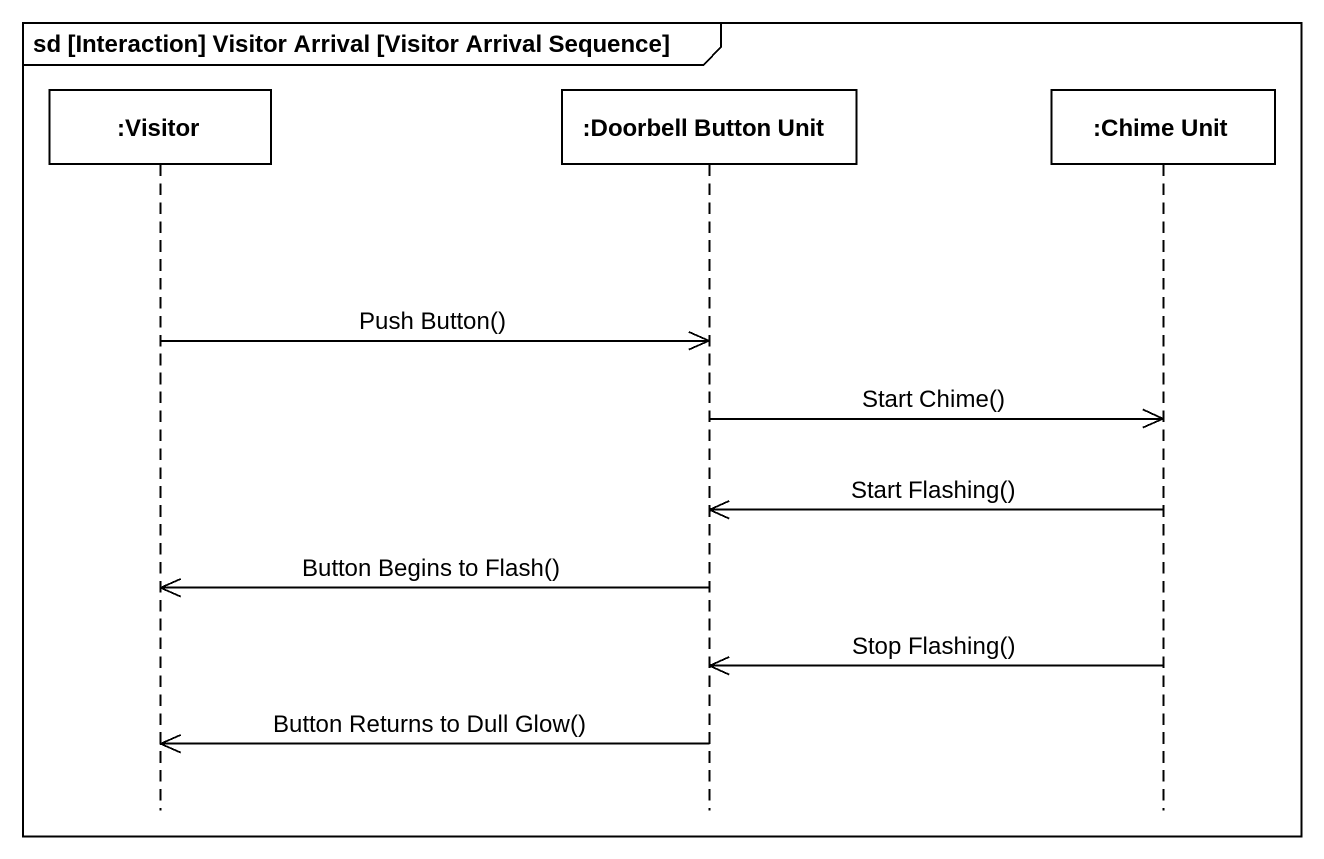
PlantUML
@startuml
mainframe sd [Interaction] Visitor Arrival [Visitor Arrival Sequence]
hide footbox
participant ":Visitor" as Visitor
participant ":Doorbell Button Unit" as Doorbell_Button_Unit
participant ":Chime Unit" as Chime_Unit

Visitor ->> Doorbell_Button_Unit : Push Button()
Doorbell_Button_Unit ->> Chime_Unit : Start Chime()
Chime_Unit ->> Doorbell_Button_Unit : Start Flashing()
Doorbell_Button_Unit ->> Visitor : Button Begins to Flash()
Chime_Unit ->> Doorbell_Button_Unit : Stop Flashing()
Doorbell_Button_Unit ->> Visitor : Button Returns to Dull Glow()
@enduml
